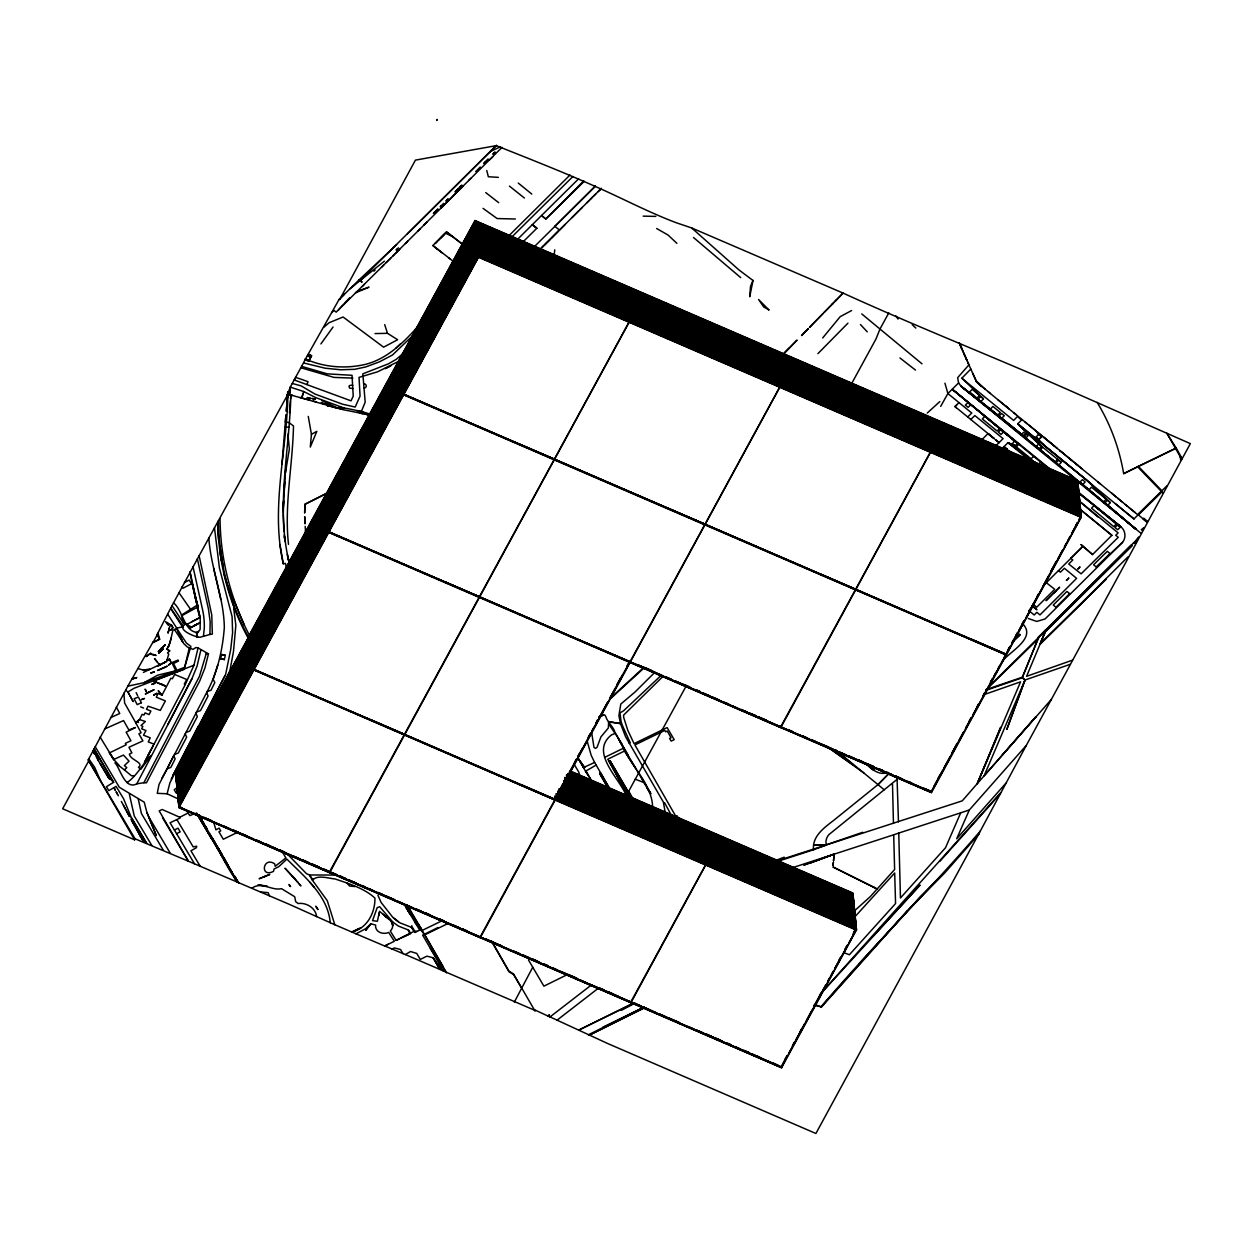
<?xml version="1.0" encoding="UTF-8"?>
<svg xmlns="http://www.w3.org/2000/svg" width="1253" height="1253" viewBox="0 0 1253 1253"><rect width="100%" height="100%" fill="white"/><g stroke="black" fill="none" stroke-linecap="round" stroke-linejoin="round"><path stroke-width="1.5" d="M289.882 565.213C275.159 509.407 289.49 451.581 290.884 394.961L287.36 394.538L287.845 396.935C286.592 452.208 270.617 508.718 283.272 563.772L285.465 563.396A293.891 265.26 -5.6 0 0 286.624 568.251M283.617 500.448L283.256 513.182M283.256 510.159L283.523 501.999M776.907 861.625L813.51 849.769C812.132 836.362 823.941 827.888 833.308 820.684L878.008 784.613L888.972 773.555M306.922 384.514L308.05 381.742L300.642 379.048L295.755 377.466L294.204 379.941L351.028 400.835L353.236 396.12L352.03 375.305L327.284 373.864L301.597 366.377L290.336 386.973L289.521 394.648L342.915 409.637A58.938 23.964 15.5 0 0 347.927 410.608L367.912 414.727L368.742 416.121M281.956 464.283L285.95 414.79L285.355 422.167L288.863 422.496L293.484 425.973C292.701 465.505 284.149 504.787 288.503 544.382M686.487 685.438L627.628 793.227L626.657 796.861C621.316 779.726 588.315 752.552 611.84 734.65C620.658 733.569 606.875 722.417 605.904 716.732C604.823 713.035 601.456 715.996 599.122 716.935L602.207 715.526L599.122 716.935M283.303 506.807L285.339 474.214M665.108 811.787L663.37 802.108L625.623 736.842L620.501 723.607L618.904 715.667L620.783 704.076L634.926 692.095L655.115 672.062M197.394 558.932L172.037 605.622L184.598 624.793C176.673 629.852 195.938 637.511 200.182 637.244L209.94 634.457L210.159 621.692L208.452 609.068L197.394 558.932L217.771 521.875C218.32 562.816 228.986 603.648 248.924 639.437M284.384 488.043L284.76 481.888L284.65 483.36M985.939 690.34L1022.166 677.81L1038.674 637.37L987.646 687.803M289.506 413.004L290.336 400.788M288.018 437.877L288.378 433.35M286.389 411.25L287.61 394.523L287.845 396.935M286.248 411.109L287.61 394.523M290.727 396.449L290.477 399.268M286.123 463.673L285.449 472.773L289.349 449.075L288.143 436.342M834.091 854.17L833.527 860.78L834.091 854.17L804.003 865.071L834.091 854.17L810.503 863.004M311.433 434.321L310.29 447.07L316.821 431.361L311.433 434.321L308.269 416.419M289.521 394.648L290.367 387.005L287.36 394.538M341.239 409.261C327.362 403.638 370.027 412.926 370.481 414.524M554.092 255.659L554.766 249.848M287.595 396.935L287.689 391.672M534.53 246.481L595.253 186.446C620.736 197.535 649.211 212.65 676.432 222.799L691.687 227.968L843.097 293.108C920.892 328.584 1000.474 359.548 1078.676 394.429L1190.35 443.625L1051.267 699.597M1136.8 540.842L1134.263 543.489C1143.503 530.583 1137.223 539.871 1131.24 545.149L1045.378 630.275L1044.861 631.966L1131.96 545.728L1131.224 545.102L1038.58 637.291M410.013 933.501L408.541 930.212L410.42 933.313L407.789 929.757L398.438 926.092L392.941 922.192L379.69 906.733L377.2 907.642L372.533 920.642L377.388 921.3L379.549 911.323C384.843 916.303 398 922.631 390.325 931.089L396.12 940.361L414.226 931.245L417.077 931.371L421.509 929.287L407.867 906.029M608.801 721.947L620.501 723.607L608.629 721.54L608.347 727.977L600.907 736.921L597.07 747.289L595.535 748.386L593.969 747.399L591.745 733.146M1045.425 630.196L1038.283 637.354L1045.441 630.29L1045.19 631.966L1131.96 545.728M378.892 915.332L379.361 912.576M143.39 672.407L166.602 661.396L168.732 654.129L167.51 652.876L169.703 650.887L166.9 649.023L169.969 643.087L172.867 630.337L176.83 628.223L167.62 614.095L172.037 605.622M351.858 932.044C367.145 928.457 375.242 912.607 374.929 898.088C364.451 888.299 348.851 883.663 335.178 878.98C328.819 878.463 316.899 874.312 312.498 880.342L327.284 900.719L334.833 924.745L352.062 932.122M203.425 636.336L204.286 628.145A92.644 83.716 -5.6 0 0 202.657 610.101L193.025 566.795M178.568 799.069L167.103 793.775L169.907 782.843L225.665 674.302L230.693 649.555L232.604 632.655L232.103 616.68L219.4 567.844L214.467 527.67M752.99 280.468L749.733 296.742L750.516 286.404L752.99 280.468L739.051 270.006L691.687 227.968M118.91 765.16L113.804 759.475L123.436 755.073L129.043 761.151L124.376 765.599L126.804 767.619L124.439 769.922L114.994 762.685C120.006 768.105 124.955 790.298 136.781 783.83L143.86 782.733L199.446 676.338L206.181 653.862L206.416 652.703L198.068 647.879L195.938 647.535L192.978 649.399L187.23 646.893L183.862 643.713L174.653 629.867M200.887 649.821L197.097 666.032L191.928 678.75L136.781 783.83M170.721 608.191L183.032 625.858L182.719 627.299L170.643 608.472M224.35 659.548L225.289 655.272L221.624 654.52L220.653 658.796L224.35 659.548L220.653 658.796M171.207 638.012L168.654 646.329M127.117 782.577C137.407 775.309 142.294 764.126 150.971 755.528L140.775 769.326L138.472 767.322C144.706 762.701 130.046 759.944 129.388 754.134L131.878 752.849L128.949 747.258L142.905 740.899L138.895 733.804L141.103 732.739L135.716 722.73L139.537 719.551L142.153 714.335L143.97 715.024L145.05 712.894L149.107 714.555L150.893 711.062L146.491 709.261L148.073 706.175L160.321 710.404L165.365 700.913L156.296 697.201L158.097 693.379L162.013 695.164L170.862 678.171L172.334 678.781L174.637 674.459L186.681 679.471L184.426 683.919L185.334 684.342L193.964 665.249L198.068 647.879M88.196 759.882L135.058 838.805L134.619 839.823L88.196 759.882L127.822 686.158L143.985 682.697L175.796 670.809L171.896 662.618L178.051 660.065L178.49 661.036L173.54 663.526L176.908 670.277L184.677 667.269L189.25 648.13M652.641 807.449C652.296 786.179 633.955 768.59 624.667 750.939L607.768 759.224L630.51 798.145L627.643 793.29M184.677 667.269L190.91 646.407L186.462 643.134L176.814 628.426L182.64 641.834L176.783 628.646M167.103 793.775L157.267 793.337L159.021 784.456L206.62 692.627C217.474 672.689 222.611 649.931 224.334 627.471C223.833 597.008 210.802 568.361 208.844 538.007M173.525 602.928C182.75 609.898 184.551 632.655 197.551 632.264L196.502 636.743L197.551 632.264L200.104 629.586L200.229 618.449L190.08 572.026M290.383 387.161L303.759 391.531L301.691 397.937L299.984 397.483M302.177 396.543L303.21 393.254M534.686 1009.871L547.796 1015.964L549.174 1015.024L548.563 1016.23L607.736 1043.545L815.907 1133.495L980.285 831.115C928.802 891.071 872.307 946.501 821.122 1006.785L813.683 1005.313M1045.3 630.463L1044.814 631.669M217.756 665.092L213.135 679.33L214.827 682.525L211.005 690.246L207.121 691.515M1127.998 556.865L1040.068 644.136L1026.583 676.322L1072.568 660.143M313.031 878.933L312.498 880.342L309.507 874.986L306.468 873.654L286.968 853.638M1070.328 664.294L1025.017 680.003L1022.166 677.81L1038.095 638.67M171.238 779.288L172.131 777.095M1051.392 699.378L977.293 783.595L1000.614 727.46L977.293 783.595L962.257 800.855L776.844 860.983M357.121 410.608L361.397 411.407L365.187 402.166L362.837 373.833L388.32 363.871L396.246 359.36L402.636 353.847M419.238 325.028C403.121 343.071 384.953 361.6 359.893 365.484C341.709 368.727 322.319 366.534 305.434 359.047L338.983 299.624L358.891 280.046L359.83 280.813L496.313 145.646C528.343 158.473 563.177 172.053 595.253 186.446M1045.174 632.013L1040.068 644.136L1106.039 579.246L1040.068 644.136L1044.861 631.951M305.152 359.799L308.645 361.209L308.88 360.253L305.419 358.875L303.571 362.775M1040.068 644.136L1045.237 631.935M977.293 783.595L1020.568 681.836L984.968 694.303M960.675 812.868L945.514 847.748L900.453 897.994L898.761 833.073L969.305 810.002L1026.301 745.41L1051.251 699.628M308.645 361.209L311.574 355.742L308.645 354.254M609.209 724.594C613.735 731.956 620.908 740.351 623.07 748.386L604.572 757.423M167.62 614.095L157.205 634.425L159.57 639.234L153.007 642.507L159.57 639.234L158.05 633.188M980.285 831.115L1026.301 745.41M1038.142 638.591L1038.659 637.526M182.546 626.845L183.032 625.858M153.242 745.582L144.455 762.404L185.381 684.373L184.426 683.919M151.033 749.639L148.12 755.355M167.041 768.919L173.681 755.606L175.138 758.879L170.847 767.353L167.041 768.919L161.95 778.113M224.162 684.028L234.06 664.81L235.564 664.294M309.569 359.705L311.574 355.742L308.254 354.458M231.241 670.433L234.06 664.81M198.366 726.067L172.585 776.061L224.835 676.056M167.792 647.785L169.312 644.825M220.622 690.873L222.392 687.443M220.434 691.061L229.925 670.684L233.497 651.419L235.846 625.341L233.731 608.316L234.734 609.303L223.707 572.809M167.62 724.861L191.928 678.75M1135.704 542.894L1133.511 542.831M528.484 959.986L532.76 967.222L514.31 1002.149M888.8 312.89L879.951 329.069L875.972 339.03L851.257 384.279M218.821 541.985A416.482 373.143 -5.5 0 1 217.803 524.161L217.756 521.859L287.939 394.225M339.688 299.514L415.432 160.118L496.313 145.646M88.383 761.511L62.65 808.765L134.619 839.823M153.007 642.507L157.236 634.738M475.059 220.528L478.662 257.319L1081.308 517.458L1077.69 480.651L475.059 220.528L250.271 633.251L253.873 670.042L856.519 930.18L852.87 893.013L571.29 771.472M175.451 771.911L475.153 221.609L1077.799 481.732M175.483 772.271L475.2 221.969L1077.831 482.092M175.561 772.991L475.232 222.329L1077.878 482.452M175.592 773.352L475.294 223.05L1077.94 483.172M175.624 773.712L475.341 223.41L1077.972 483.533M175.655 774.072L475.373 223.77L1078.019 483.893M175.733 774.793L475.404 224.13L1078.05 484.253M175.765 775.153L475.482 224.851L1078.113 484.974M175.796 775.513L475.514 225.211L1078.16 485.334M175.874 776.234L475.545 225.571L1078.191 485.71M175.906 776.594L475.623 226.292L1078.253 486.43M175.953 776.954L475.654 226.652L1078.3 486.791M175.984 777.314L475.686 227.012L1078.332 487.151M176.047 778.035L475.733 227.373L1078.363 487.511M176.093 778.395L475.795 228.109L1078.441 488.231M176.125 778.755L475.827 228.469L1078.473 488.592M176.156 779.115L475.874 228.829L1078.504 488.952M176.234 779.836L475.905 229.189L1078.535 489.312M176.266 780.212L475.968 229.91L1078.614 490.033M176.297 780.572L476.015 230.27L1078.645 490.393M176.375 781.292L476.046 230.63L1078.676 490.753M176.407 781.653L476.109 231.351L1078.755 491.474M176.438 782.013L476.156 231.711L1078.786 491.834M176.469 782.373L476.187 232.071L1078.833 492.194M176.548 783.094L476.218 232.431L1078.864 492.554M176.579 783.454L476.297 233.152L1078.927 493.275M176.61 783.814L476.328 233.512L1078.974 493.635M176.689 784.535L476.359 233.872L1079.005 493.995M176.72 784.895L476.438 234.593L1079.068 494.716M176.751 785.255L476.469 234.953L1079.115 495.076M176.798 785.615L476.5 235.313L1079.146 495.436M176.861 786.336L476.547 235.674L1079.178 495.796M176.908 786.696L476.61 236.394L1079.256 496.533M176.939 787.056L476.641 236.754L1079.287 496.893M177.002 787.777L476.688 237.115L1079.319 497.253M177.049 788.137L476.751 237.835L1079.397 497.974M177.08 788.497L476.782 238.211L1079.428 498.334M177.112 788.857L476.829 238.571L1079.459 498.694M177.19 789.578L476.86 238.931L1079.491 499.054M177.221 789.938L476.923 239.652L1079.569 499.775M177.253 790.314L476.97 240.012L1079.6 500.135M177.331 791.035L477.001 240.372L1079.632 500.495M177.362 791.395L477.064 241.093L1079.71 501.216M177.393 791.755L477.111 241.453L1079.741 501.576M177.425 792.115L477.142 241.813L1079.788 501.936M177.503 792.836L477.174 242.174L1079.82 502.296M177.534 793.196L477.252 242.894L1079.882 503.017M177.566 793.556L477.283 243.254L1079.929 503.377M177.644 794.277L477.315 243.615L1079.961 503.737M177.675 794.637L477.393 244.335L1080.023 504.458M177.707 794.997L477.424 244.695L1080.07 504.818M177.754 795.357L477.456 245.055L1080.102 505.178M177.816 796.078L477.503 245.416L1080.133 505.539M177.848 796.438L477.565 246.136L1080.211 506.275M177.895 796.798L477.597 246.496L1080.243 506.635M177.926 797.159L477.644 246.857L1080.274 506.995M178.004 797.879L477.675 247.217L1080.305 507.355M178.036 798.239L477.738 247.937L1080.384 508.076M178.067 798.6L477.785 248.313L1080.415 508.436M178.145 799.32L477.816 248.674L1080.446 508.796M178.177 799.68L477.879 249.394L1080.525 509.517M178.208 800.04L477.926 249.754L1080.556 509.877M178.239 800.401L477.957 250.114L1080.587 510.237M178.318 801.137L477.988 250.475L1080.634 510.597M178.349 801.497L478.066 251.195L1080.697 511.318M178.38 801.857L478.098 251.555L1080.728 511.678M178.459 802.578L478.129 251.916L1080.775 512.038M178.49 802.938L478.207 252.636L1080.838 512.759M178.521 803.298L478.239 252.996L1080.885 513.119M178.568 803.659L478.27 253.357L1080.916 513.479M178.631 804.379L478.301 253.717L1080.947 513.84M178.662 804.739L478.38 254.437L1081.026 514.56M178.709 805.099L478.411 254.798L1081.057 514.92M178.772 805.82L478.458 255.158L1081.088 515.281M178.803 806.18L478.521 255.878L1081.167 516.001L1079.303 519.4M178.85 806.54L182.437 808.091L178.85 806.54L478.552 256.238L1081.198 516.361L1079.35 519.76M779.946 387.02L480.275 937.683L178.881 806.901L478.599 256.599L1081.229 516.737L931.371 791.88L328.74 531.758L630.055 661.819M404.468 734.352L253.842 669.682L856.488 929.82L781.59 1067.744L178.96 807.621L478.63 256.959L1081.261 517.097L931.449 792.601L328.803 532.478L325.2 495.671M329.539 871.931L629.257 321.629M589.599 984.091L781.559 1067.384L178.913 807.261L329.617 872.652L629.288 321.99M556.88 794.919L560.577 788.121M574.454 762.638L576.302 759.24M578.15 755.841L579.998 752.458M588.33 737.171L590.179 733.772M595.723 723.576L597.54 719.817M616.993 684.514L620.705 677.716M627.173 665.829L629.022 662.43M556.912 795.279L565.228 779.992L854.013 904.556M567.076 776.594L568.94 773.195M570.788 769.796L576.333 759.6M578.181 756.201L582.802 747.712M588.362 737.531L590.21 734.133M592.058 730.734L593.906 727.335M595.755 723.936L597.603 720.538M599.467 717.139L607.783 701.852M609.631 698.454L615.192 688.273M617.04 684.874L622.584 674.678M627.205 666.189L629.053 662.79M556.019 797.331L568.972 773.555M570.82 770.156L576.364 759.96M578.213 756.561L607.815 702.213M609.663 698.814L630.024 661.459M480.197 936.962L779.914 386.66M630.854 1001.993L705.784 864.429M780.713 726.85L930.572 451.691M255.988 840.011L630.932 1002.713L705.831 864.789M445.316 581.987L780.791 727.57L930.603 452.067M853.497 932.749L856.269 927.643L554.954 797.581M785.114 1059.145L786.962 1055.762M792.522 1045.566L794.371 1042.167M799.915 1031.971L801.763 1028.588M813.792 1006.504L819.337 996.307M838.774 960.644L840.622 957.245M845.242 948.756L847.091 945.357M852.635 935.161L856.3 928.003L554.985 797.942M937.745 778.912L939.593 775.513M951.622 753.429L957.167 743.233M969.195 721.164L971.044 717.765M976.604 707.569L978.452 704.17M983.072 695.681L984.921 692.282M990.465 682.102L992.329 678.703M1008.054 649.821L1009.902 646.423M1011.751 643.024L1013.599 639.641M1015.447 636.242L1017.295 632.843M1021.915 624.354L1023.779 620.955M1029.324 610.759L1031.172 607.36M1036.717 597.18L1038.58 593.781M1050.594 571.697L1056.154 561.501M1075.575 525.837L1077.423 522.438M1079.272 519.04L1081.12 515.641L478.489 255.518M782.373 1064.611L786.994 1056.122M792.554 1045.926L794.402 1042.527M796.25 1039.129L804.583 1023.842M806.431 1020.443L811.975 1010.263M813.823 1006.864L819.384 996.668M821.232 993.269L825.852 984.78M827.7 981.381L829.549 977.982M831.397 974.583L833.245 971.2M835.109 967.802L840.653 957.605M845.274 949.116L847.122 945.717M852.682 935.521L856.379 928.739L555.063 798.662L555.204 800.119L253.811 669.321L856.441 929.46L781.527 1067.023L178.881 806.901M934.08 786.07L942.413 770.783M944.261 767.384L949.805 757.188M951.654 753.789L957.214 743.609M959.062 740.21L963.682 731.705M965.53 728.322L971.075 718.126M972.939 714.727L978.483 704.531M983.104 696.041L984.952 692.643M990.512 682.462L992.36 679.063M994.209 675.665L996.057 672.266M997.905 668.867L999.753 665.468M1004.389 656.979L1006.237 653.58L1006.378 655.021L403.732 394.899L400.13 358.107M1007.161 651.889L1009.934 646.783M1011.782 643.4L1017.326 633.204M1019.19 629.805L1023.811 621.316M1029.355 611.119L1031.203 607.721M1033.052 604.322L1038.612 594.141M1043.232 585.652L1048.777 575.456M1050.64 572.057L1056.185 561.861M1058.033 558.462L1062.654 549.973M1064.502 546.574L1066.366 543.191M1068.214 539.792L1070.062 536.394M1071.91 532.995L1077.455 522.799M781.48 1066.663L787.041 1056.483M788.889 1053.084L825.884 985.14M827.732 981.741L833.292 971.561M835.14 968.162L847.169 946.078M849.017 942.679L856.41 929.1L555.095 799.022M931.339 791.52L963.714 732.065M965.562 728.682L971.122 718.486M972.97 715.087L984.999 693.003M986.847 689.604L1006.269 653.941M1007.193 652.249L1009.965 647.143M1011.813 643.76L1023.842 621.676M1025.69 618.277L1062.701 550.333M1064.549 546.934L1070.093 536.754M1071.941 533.355L1077.502 523.159M301.597 366.377L303.492 362.916L325.075 368.194L340.722 369.776L354.615 369.322L365.531 367.004L379.393 361.866L392.455 355.022L414.477 333.956M127.822 686.158L152.96 642.131M940.69 406.364L947.879 393.536L958.576 382.917L957.668 377.67L968.929 364.842L959.312 342.993L962.085 349.446M331.826 312.53L333.971 310.337L336.133 312.154L394.068 254.813M1028.29 618.496L1036.732 621.441L1045.127 618.935L1122.563 542.298C1126.353 537.725 1125.507 530.442 1120.871 526.793L1078.739 492.413M220.058 518.836C220.356 560.326 231.445 602.16 251.289 638.842M320.893 343.917L333.063 327.017M370.778 923.774L365.735 930.29L370.778 923.774L375.587 925.043C374.898 932.263 383.105 934.863 388.712 932.483L394.35 941.254L384.671 946.015L352.14 932.169M392.909 255.957L502.014 147.368M549.253 1015.572L547.796 1015.964L549.378 1015.416M822.673 337.965L840.215 316.649L851.586 310.556M784.691 352.813L797.049 340.111L783.548 353.91M454.839 194.043L453.696 195.374A19.155 6.093 -50.8 0 1 450.266 198.882L441.072 208.076M342.899 304.98L338.42 310.008M967.676 362.07L970.809 369.04L961.834 378.218L983.464 398.83L980.911 401.493L961.035 386.237L958.576 382.917M1002.212 755.136L1036.027 716.591L984.122 775.811L1025.017 680.003L1022.119 677.309L985.86 689.667M979.266 833.715L944.668 872.996L907.266 910.947L858.838 964.09M1005.814 783.313L956.697 838.743L969.305 810.002M1000.771 792.632L820.903 993.378M970.809 369.04L976.776 382.275L1010.184 409.856A168.873 48.82 45.1 0 1 1013.881 412.863L1036.137 431.063L1038.565 434.384L1036.074 437.015L1045.895 446.867L1133.981 518.946L1138.147 514.748L1146.949 522.094L1143.034 518.852L1143.691 518.209L1147.435 521.295M821.138 1007.428L920.282 896.615L942.068 875.142M907.266 910.947L821.122 1006.785L814.857 1004.64M1140.982 533.277L961.035 386.237L1001.758 418.204L1107.824 505.351L1110.299 502.625L1086.931 480.306L1017.749 423.796L1021.571 420.053L1018.83 417.703L1017.452 416.529L1013.63 420.444L961.834 378.218M872.01 937.275L920.062 885.104L819.478 995.101M344.042 303.837L349.681 297.775M598.041 191.678L601.268 188.467L539.98 249.441M1000.176 793.932L939.734 861.422M783.548 353.816L789.171 348.13M1032.879 604.228L1036.701 607.204L1054.728 589.302L1046.302 582.692L1043.671 585.323L1070.798 558.368L1072.787 559.95L1068.715 564.022L1081.104 573.843L1118.24 537.286L1115.734 535.266L1118.13 532.901L1079.569 501.294M897.038 777.831L898.464 821.874M986.503 689.401L1038.518 638.56L1037.813 639.03M163.783 646.297L160.494 649.117L165.239 644.747L158.348 651.466L165.239 644.747M1036.074 437.015L1038.956 439.396L1042.324 436.122L1086.837 472.82A84.484 24.433 45.1 0 1 1090.549 475.811L1137.552 514.607L1161.359 491.364L1137.614 466.789L1123.659 473.65C1119.383 448.527 1110.503 424.14 1097.142 402.417M362.274 286.53L364.545 284.18M999.033 416.043L1001.57 413.521L1004.295 415.745L1001.758 418.204L1023.576 435.872L1025.534 433.82L1023.623 432.269L1021.681 434.29L1024.093 436.31L1026.035 434.243L1027.93 435.903L1025.956 437.877L961.035 386.237L1056.044 462.67L1135.86 529.158L1103.783 501.795L1106.274 499.054L1086.931 480.306L1017.749 423.796L1038.768 443.922L1061.322 462.373L1058.785 464.957M453.821 261.767L432.88 245.541L446.569 231.915L462.561 244.319L446.569 231.915L440.884 237.741M542.283 247.139L565.15 224.491M961.035 386.237L1055.073 461.934L1057.595 459.287L1061.322 462.373M407.679 241.234L405.408 243.536M558.305 231.053L551.539 238.007M1036.262 446.554L1038.768 443.922M835.375 301.033L843.097 293.061L809.454 327.456L822.955 313.61M1105.021 502.829L1107.527 500.213L1110.299 502.625M399.738 249.175L395.196 253.701M571.948 217.677L578.761 210.802M411.798 925.607L412.049 928.269L414.962 932.467L417.077 931.371M541.124 248.298L543.41 245.948M590.1 199.587L592.371 197.254M824.082 312.389L833.104 303.351M806.071 330.933L808.326 328.599L801.575 335.569L806.071 330.933L804.974 332.061M1004.342 450.641L1005.517 449.42L1007.866 451.425M1040.225 449.874L1042.747 447.29L1017.749 423.796L1041.509 446.334L1038.988 448.856M475.686 171.614L480.259 167.025M835.344 749.639L878.008 784.613L888.314 774.025M981.209 440.414L987.975 433.616L994.115 438.55L954.958 406.552L958.999 402.605M978.201 399.112L980.77 396.496L983.464 398.83M601.268 188.436L599.185 190.534M817.911 353.644L847.952 323.149M1058.581 460.086L1056.044 462.67L1055.073 461.934M369.588 925.043L365.657 928.692L355.977 933.845M407.382 233.966L496.501 145.238M1003.606 431.846L1001.069 434.431L998.312 432.097L1000.865 429.638L1051.659 471.034M995.054 446.601L1003.089 438.628L974.85 415.573L970.762 419.536M441.385 205.602L440.226 206.761L443.656 203.362M420.335 228.594L418.032 230.897M1001.304 449.341L1008.023 442.654L1038.11 464.706L1040.632 462.169L1048.918 468.888M1082.67 484.535L1085.192 481.998L1082.451 479.664L1079.929 482.076L1135.86 529.158L1107.824 505.351M517.411 239.464L541.562 215.5L545.838 218.977L583.788 180.918M990.418 408.964L992.956 406.426L1000.333 412.503L997.811 415.056L980.911 401.493M813.51 849.769L826.322 845.086L825.931 842.157A13.376 11.982 -12.1 0 1 828.969 834.561L897.179 779.272M459.632 187.37L461.934 185.131L455.074 191.913L458.504 188.483M381.554 267.171L383.825 264.9M444.282 234.342L438.581 239.996M507.857 236.77L569.958 175.044M338.983 299.624L344.277 294.361M510.942 237.866L572.919 176.501M555.048 226.135L595.3 186.008M468.638 180.526L470.94 178.239M541.562 215.5L578.604 178.819M544.585 244.899L550.365 239.151M831.961 304.401L836.503 299.906M1092.522 554.562L1081.12 544.648L1092.522 554.562L1111.881 535.313L1080.086 509.298M1002.353 661.349C1008.806 652.014 1036.779 638.482 1022.902 623.978M523.049 241.892L536.864 228.234L532.306 224.632M1052.849 593.859L1059.631 587.187L1046.036 600.688L1051.706 595.003M1011.672 643.102L1019.989 634.879L1017.875 633.031M437.454 241.202L435.167 243.474L445.441 233.136L452.709 236.707M582.175 207.512L579.888 209.674M1053.977 592.794L1056.248 590.617M1096.297 567.061L1109.986 553.544L1107.276 551.32L1093.571 564.79L1096.297 567.061L1122.563 542.298M662.806 676.604L623.571 715.181L623.728 717.546L627.816 730.374L634.081 743.64L667.113 727.586L674.192 739.63L671.169 741.087L669.556 738.471L671.06 737.766L667.207 731.032L665.625 731.799L664.795 730.421L634.895 744.94L675.712 816.157L676.855 815.64L678.468 818.225M373.895 271.196L375.054 270.068M545.838 218.977L584.055 181.497M1031.845 462.169L1008.023 442.654L1015.071 445.755L1017.577 443.296L952.327 389.307L1051.643 470.329M1038.11 464.706L1008.023 442.654L1016.261 446.788L1018.814 444.282L952.327 389.307L1017.577 443.296L1014.773 441.056L1012.267 443.656L1015.071 445.755M1161.844 491.724L1138.257 514.858L1161.844 491.724L1162.941 493.087M386.096 262.597L390.638 258.196M644.637 667.395L611.245 698.015M396.073 348.083L400.474 343.808M967.692 416.983L971.764 413.036L947.879 393.536L944.934 383.183M1094.088 505.617L1091.504 508.123L1113.682 526.558L1116.266 524.067L1094.088 505.617L1120.871 526.793L1078.441 492.868M423.78 225.101L427.257 221.75M1010.231 453.335L1011.093 452.505M384.42 261.125L349.556 289.098M593.499 196.11L595.77 193.917M358.891 280.046L396.621 244.711M586.702 202.876L588.988 200.684M1167.076 485.741L1161.876 490.737L1138.382 466.414L1123.659 473.65M397.295 248.955L396.136 250.052L398.485 247.828M462.89 186.133L455.998 192.852M661.38 675.179L623.571 710.796L619.953 712.894L621.018 721.18A42.148 38.044 -5.6 0 0 622.647 726.02L630.259 742.763L629.21 743.233M1040.194 438.143L1042.324 436.122L1028.729 424.986M611.652 696.981L643.541 667.692M927.22 413.083L939.813 401.586M489.187 160.118L492.633 157.001M853.7 911.558L870.396 896.506L894.626 869.519L893.687 834.811L898.761 833.073M1033.6 456.499L1031.047 458.77L1016.261 446.788M1013.379 640.675L1019.989 634.879M323.916 327.19L329.085 322.741L343.071 316.993L383.606 347.175L397.64 339.72L387.49 333.329L375.039 333.58M548.563 1016.23L549.19 1015.196M957.01 404.625L954.974 406.552L956.227 407.726M854.985 916.695L894.689 872.996L895.566 903.554L849.393 954.755L844.193 952.781M200.041 616.93L197.003 605.293L181.434 615.098L183.471 623.133L186.948 624.213L189.97 628.286L200.449 622.475L191.443 626.97L183.471 623.133M550.067 1016.888L591.338 985.015M557.225 1020.036L598.997 987.724M177.143 787.651L174.245 789.688L175.906 792.726L179.132 793.541M166.602 661.396L157.972 666.126M341.474 876.411L341.114 877.57L348.209 880.358M399.456 360.927L377.607 371.796L359.031 377.388L360.065 396.089L355.194 407.037L342.633 404.233L315.051 394.1L301.143 385.893L292.309 383.481M388.414 944.198L384.671 945.952L405.377 954.551L410.545 951.513L416.795 953.439L420.288 959.422L426.897 956.164L433.162 957.762L441.792 970.245L443.64 971.138M169.594 626.359L171.567 625.247L172.883 627.737L170.753 630.165L172.883 627.737L171.567 625.247L165.553 621.613M359.251 928.536L351.983 931.981L361.005 927.659M191.678 621.801L200.104 617.447L187.214 624.229M163.971 662.931L165.271 662.211M400.772 938.137L410.608 933.704M197.441 623.947L194.45 625.592L195.938 624.793M181.795 615.724L197.16 607.329L197.003 605.293M143.985 682.697L157.815 675.132L175.796 670.809M609.036 761.244L610.023 760.712L632.185 798.709L610.023 760.712L609.036 761.307L630.055 799.273M174.386 829.987L178.036 828.17L180.181 831.882L176.579 833.668L170.063 822.767L180.15 818.005L179.79 817.269L162.154 809.485L159.209 810.91L188.342 861.187L288.566 904.008A9.131 3.352 28.6 0 0 289.224 904.29L334.833 924.745M184.442 582.52L189.172 580.061L191.505 583.788L182.985 588.221L182.108 586.811M621.457 1010.294L635.287 1003.042M588.346 1034.806L644.261 1007.02M179.79 817.269L188.044 813.025L189.876 815.609L194.888 813.51M438.017 927.502L422.637 935.145A170.972 27.973 64 0 1 424.971 939.092L434.305 955.287A85.298 13.955 64 0 1 436.639 959.328L443.233 970.981M329.006 491.99L304.886 504.317L304.667 512.775L304.886 504.317L327.331 493.196M1137.614 466.789L1176.238 448.088L1181.986 458.426M600.265 716.215L603.586 714.539M644.214 1007.6L588.879 1035.37L644.246 1007.992M610.493 790.016L600.547 772.991L599.639 773.446L608.238 788.419M568.048 974.254L543.896 986.158L532.76 967.222M633.391 1003.073L579.325 1029.841L633.423 1003.387M236.989 832.587L223.3 839.244L218.93 831.804L220.716 830.911L219.165 828.139L215.908 829.846L213.856 822.892M610.493 790.11L596.177 765.066L585.527 771.221L577.993 757.877M442.09 920.736L421.65 930.681L406.661 904.932M448.355 923.336L424.422 934.989L405.299 904.838M602.787 1027.288L644.136 1007.146M612.717 767.713L623.336 787.839M390.889 365.813L385.141 368.586L388.978 366.753M1138.382 466.414L1175.518 448.449L1181.548 458.943M391.923 949.069L394.288 947.941L400.521 949.492L403.043 953.69M402.291 937.354L408.478 934.393M396.12 940.361L399.221 938.904M377.889 895.222L381.163 902.536L392.862 917.4L400.052 922.881L412.55 927.768L415.088 931.731M490.095 151.629L500.401 146.789M195.907 632.906L198.679 631.622M251.759 888.267C261.705 881.078 271.478 890.961 281.502 888.675L294.674 896.694L295.708 901.706L298.151 903.523C306.358 902.348 315.693 907.971 316.602 916.616M110.64 717.656L119.74 713.49L116.31 707.084M104.594 729.011L123.561 720.569L128.855 729.919L135.449 727.523L126.146 732.159L130.938 740.758L125.331 743.358L126.193 744.768L109.606 752.834L113.804 759.475L100.13 737.093M384.671 945.968L385.47 945.623M263.71 876.912L259.136 878.76L269.802 874.437L263.71 876.912L265.229 876.333M596.177 765.066L594.595 762.435L583.71 767.478L578.808 759.208L581.956 764.675M125.645 690.121L127.916 692.001L133.961 688.304L193.964 665.249M184.175 669.337L153.868 680.974L154.792 683.308L151.817 684.389L154.792 683.308L153.994 681.24L164.926 685.845L153.994 681.24M775.106 860.686L784.19 857.193M174.371 754.51L178.255 753.053L186.65 737.187L185.178 733.757M185.757 732.535L189.767 731.063L197.347 716.544L195.86 713.208M169.468 659.125L170.69 661.662L169.468 659.125L167.025 660.018L168.059 660.488M196.423 712.064L200.527 710.576L208.092 695.979L206.62 692.627M663.73 803.048L664.591 802.75L671.733 815.985M862.706 832.29L826.197 844.851L813.62 845.086L826.322 845.086M888.032 772.381C879.888 775.842 871.837 769.734 866.496 764.142L874.077 770.344L868.454 765.458M790.69 868.282L893.687 834.811M132.113 679.063L136.843 677.575L131.753 679.157M209.94 634.457L212.337 634.096L211.757 614.957L199.149 555.831M371.374 889.802L351.451 881.736M206.181 653.862L208.515 653.643L204.959 667.865L199.713 681.021L146.444 782.812L143.86 782.733M176.814 628.051L182.578 626.954M620.047 741.525L621.895 744.721L615.427 733.13M260.687 891.995L268.126 892.637L269.411 895.707M363.809 384.123C366.831 383.026 367.192 388.367 364.169 387.96M143.265 670.01L149.718 669.368L142.732 669.948L137.924 668.507M352.735 385.219L350.339 385.344A1.786 1.613 -5.6 0 0 349.007 386.159L349.524 388.085L352.829 388.508M335.475 875.048L309.507 874.986L312.655 879.512M352.923 378.124L333.987 377.404L300.83 367.755M285.183 427.195L288.817 427.116M134.102 775.779L131.393 775.748L124.439 769.922M643.181 216.142L655.805 216.393M515.39 219.009L497.128 218.555L483.063 208.374M498.381 177.378L488.341 176.736L486.744 170.502M354.85 886.544L349.665 886.043L346.533 882.77M267.281 886.137L258.04 884.806L262.832 885.699M364.576 414.07L367.912 414.727M411.423 927.533L412.55 927.768M221.624 654.52L225.289 655.272M359.58 413.051L362.916 413.756M290.884 394.961L292.842 395.447M337.918 408.462L326.814 405.346L329.884 406.27M310.274 400.193L301.691 397.937M305.638 398.94L307.204 399.347M323.321 403.732L321.175 402.886L328.74 404.844L328.286 405.8L326.814 405.346M313.36 401.07L316.492 401.947M638.623 773.305L639.39 774.636L637.057 770.689M584.008 767.556L583.193 767.322L584.321 767.556M361.397 411.407L363.495 412.049M136.937 721.994L138.535 722.511M135.058 838.805L188.342 861.187M344.121 408.039L315.49 397.53L303.759 391.531M444.502 971.482L535.109 1010.466M196.455 636.367L197.692 636.822M391.5 921.628L392.941 922.192M635.208 779.178L644.042 782.592M153.994 744.141L148.261 741.901L150.235 737.845L143.531 735.198L145.959 730.562L141.683 728.792L142.826 726.411L141.041 725.534L145.348 721.493L139.537 719.551L135.716 722.73L124.611 703.011L123.906 693.254M307.377 356.009L310.791 357.356M140.665 706.849L143.594 708.086M405.377 954.551L441.792 970.245M1077.737 481.011L475.091 220.888L175.42 771.55L178.96 807.621M475.122 221.248L1077.768 481.371M475.263 222.689L1077.909 482.812M475.451 224.491L1078.081 484.613M475.592 225.932L1078.222 486.07M475.764 227.748L1078.394 487.871M475.936 229.55L1078.582 489.672M476.077 230.991L1078.723 491.113M476.25 232.792L1078.896 492.915M476.406 234.233L1079.037 494.355M476.579 236.034L1079.209 496.172M476.72 237.475L1079.35 497.613M476.892 239.292L1079.538 499.414M477.033 240.733L1079.679 500.855M477.205 242.534L1079.851 502.657M477.346 243.975L1079.992 504.098M477.534 245.776L1080.164 505.899M477.706 247.577L1080.352 507.716M477.847 249.034L1080.493 509.157M478.019 250.835L1080.666 510.958M478.16 252.276L1080.806 512.399M478.348 254.077L1080.979 514.2M671.279 679.267L665.891 676.933L671.279 679.361M674.866 680.818L690.998 687.772M696.386 690.105L699.973 691.656M703.559 693.191L708.932 695.525M712.518 697.075L717.906 699.393M725.08 702.494L728.666 704.029M741.228 709.449L746.6 711.782M793.243 731.909L787.855 729.591L793.243 731.94M816.549 741.964L811.177 739.646L836.299 750.625M820.135 743.515L830.896 748.166M848.829 755.904L854.217 758.222M857.804 759.772L873.952 766.742L866.763 763.5M886.497 772.161L891.885 774.479M895.472 776.03L902.646 779.131M569.52 771.049L852.917 893.373M569.567 771.409L852.948 893.734M569.598 771.77L852.98 894.094M569.629 772.13L853.011 894.454M569.661 772.49L853.058 894.814M569.708 772.85L853.089 895.175M569.739 773.226L853.121 895.535M569.77 773.587L853.152 895.895M569.817 773.947L853.199 896.255M568.048 773.524L853.23 896.615M568.095 773.884L853.262 896.976M568.126 774.244L853.293 897.352M568.157 774.605L853.34 897.712M568.189 774.965L853.371 898.072M568.236 775.325L853.403 898.432M566.466 774.918L853.434 898.793M566.513 775.278L853.481 899.153M566.544 775.638L853.512 899.513M566.575 775.999L853.544 899.873M566.607 776.359L853.575 900.234M566.654 776.719L853.622 900.594M566.685 777.079L853.653 900.954M566.716 777.44L853.685 901.314M566.748 777.8L853.732 901.674M564.993 777.393L853.763 902.035M565.025 777.753L853.794 902.395M565.072 778.113L853.826 902.755M565.103 778.473L853.873 903.115M565.134 778.833L853.904 903.476M565.166 779.194L853.935 903.836M565.213 779.554L853.966 904.196M565.275 780.274L854.045 904.917M565.307 780.635L854.076 905.277M565.354 780.995L854.107 905.637M563.584 780.588L854.154 905.997M563.631 780.948L854.186 906.358M563.662 781.308L854.217 906.718M563.693 781.668L854.248 907.078M563.725 782.029L854.295 907.438M563.772 782.389L854.327 907.814M563.803 782.749L854.358 908.174M563.834 783.109L854.389 908.535M563.881 783.47L854.436 908.895M563.913 783.83L854.468 909.255M563.944 784.19L854.499 909.615M563.975 784.55L854.53 909.976M564.022 784.911L854.577 910.336M564.054 785.271L854.609 910.696M562.299 784.864L854.64 911.056M562.331 785.224L854.687 911.417M562.362 785.584L854.718 911.777M562.393 785.944L854.75 912.137M562.44 786.304L854.781 912.497M562.472 786.665L854.828 912.857M562.503 787.025L854.859 913.218M562.534 787.385L854.891 913.578M562.581 787.745L854.922 913.938M560.811 787.338L854.969 914.298M560.858 787.698L855 914.659M560.89 788.059L855.032 915.019M560.921 788.419L855.063 915.379M560.952 788.779L855.11 915.739M560.999 789.139L855.141 916.1M559.23 788.732L855.172 916.46M559.277 789.092L855.204 916.82M559.308 789.453L855.251 917.18M559.339 789.813L855.282 917.541M559.371 790.173L855.313 917.916M559.418 790.533L855.345 918.277M559.449 790.894L855.392 918.637M559.48 791.254L855.423 918.997M559.511 791.614L855.454 919.357M557.757 791.191L855.486 919.718M557.789 791.551L855.533 920.078M557.836 791.927L855.564 920.438M557.867 792.288L855.595 920.798M557.898 792.648L855.627 921.159M557.945 793.008L855.674 921.519M557.977 793.368L855.705 921.879M558.008 793.729L855.736 922.239M558.039 794.089L855.783 922.6M556.285 793.666L855.815 922.96M556.316 794.026L855.846 923.32M556.363 794.386L855.877 923.68M556.395 794.747L855.924 924.041M556.426 795.107L855.956 924.401M556.457 795.467L855.987 924.761M556.504 795.843L856.018 925.121M556.536 796.203L856.065 925.481M556.567 796.563L856.097 925.842M554.813 796.141L856.128 926.202M554.844 796.501L856.159 926.562M554.875 796.861L856.206 926.922M554.922 797.221L856.238 927.283M555.016 798.302L856.347 928.379M232.651 829.768L238.039 832.086M241.625 833.637L246.998 835.955M255.972 839.839L261.344 842.157M275.691 848.344L264.931 843.708L270.303 845.885M279.278 849.894L284.666 852.212M293.641 856.097L299.013 858.415M340.268 876.223L345.64 878.541M349.242 880.092L356.416 883.193L349.242 880.139M383.308 894.799L377.936 892.481L394.084 899.591M386.895 896.349L394.068 899.45M415.604 908.738L420.977 911.056M438.91 918.794L444.298 921.127M453.257 924.996L458.645 927.314M501.686 945.89L485.553 938.92L501.701 945.952M528.594 957.511L523.206 955.178L539.37 962.288M532.18 959.062L539.354 962.147M544.742 964.481L548.328 966.032M551.915 967.567L557.287 969.9M560.874 971.451L566.262 973.769M569.849 975.32L577.022 978.405M603.915 990.027L598.542 987.709L603.915 989.964M607.501 991.577L618.277 996.213M650.558 1010.153L645.17 1007.835L655.946 1012.534M659.517 1014.022L664.904 1016.34M668.491 1017.89L679.251 1022.542L659.532 1014.1M697.185 1030.279L702.573 1032.597M706.159 1034.148L722.292 1041.118M727.68 1043.436L731.266 1044.986M734.853 1046.537L740.225 1048.855M756.373 1055.825L759.96 1057.375L752.787 1054.212M772.521 1062.795L777.894 1065.113M972.218 639.516L1006.3 654.301L403.67 394.178L704.985 524.24M821.561 574.485L1006.331 654.661L403.701 394.538L554.327 459.209M670.903 509.454L1006.378 655.021M520.246 444.423L855.642 589.27M305.106 359.36L308.614 360.88M857.788 759.6L863.176 761.934M895.456 775.952L900.844 778.285M646.125 668.1L651.513 670.433M683.809 684.451L689.181 686.785M696.37 689.902L699.957 691.452M839.886 752.176L845.258 754.51M848.845 756.076L873.967 766.961M877.554 768.528L931.371 791.88M656.932 673.127L662.32 675.461M674.866 680.912L691.014 687.928M694.601 689.479L699.988 691.813M703.575 693.379L719.723 700.38M723.31 701.931L728.698 704.264M732.285 705.831L737.657 708.164M741.243 709.715L931.418 792.241L328.772 532.118L479.398 596.788M595.974 647.018L931.449 792.601M521.044 784.597L555.126 799.398M370.387 719.567L555.157 799.759M706.144 1033.976L711.516 1036.309M715.103 1037.86L720.491 1040.194M727.664 1043.31L731.251 1044.877M532.149 958.827L537.537 961.161M544.71 964.262L548.297 965.828M569.833 975.163L575.205 977.497M607.501 991.515L612.889 993.848M688.226 1026.552L693.614 1028.885M697.201 1030.436L722.323 1041.337M725.91 1042.903L731.282 1045.237M734.884 1046.788L781.527 1067.023M438.91 918.7L444.282 921.033M542.956 963.855L548.344 966.188M551.931 967.739L568.063 974.756M573.451 977.089L577.038 978.64M580.625 980.206L586.012 982.54M279.278 849.769L284.65 852.118M340.268 876.239L345.656 878.572M368.977 888.706L374.349 891.04M397.671 901.158L403.059 903.491M406.645 905.042L412.033 907.376M415.62 908.942L781.59 1067.744M223.692 826.009L229.08 828.343M232.666 829.893L252.401 838.461M160.243 683.621L163.36 685.031M321.755 400.631L336.477 407.444M872.73 886.654L832.9 866.935L877.178 889.05L872.73 886.654L875.706 888.299M161.794 684.295L164.926 685.845M95.181 746.663L119.348 787.307L144.236 802.171L146.899 812.43L156.265 835.5L146.899 812.43M656.666 228.516L668.084 235.063L676.902 243.348M206.416 652.703L207.794 653.518M166.9 649.023L169.703 650.887M826.385 746.115L863.787 772.913M398.297 921.738L393.63 918.104M825.931 745.911L853.528 765.097L835.532 750.265M1064.58 454.369L1059.631 450.422L1081.903 468.685M1036.137 431.063L1041.086 435.104M921.989 363.824L861.782 313.955M559.48 230.051L554.86 226.37M1111.881 535.313L1079.538 508.922M442.732 253.325L432.88 245.541M1058.44 570.663L1060.445 572.182L1064.408 568.267L1076.609 578.369L1039.974 614.91L1036.826 612.31L1034.211 615.004L1028.666 610.446M435.339 247.608L437.83 249.519M1054.681 446.209L1043.561 437.109L1046.004 439.145M1097.973 482.092L1100.432 483.987M899.967 357.982L915.489 370.089M989.212 434.587L987.975 433.616L994.115 438.55M485.725 192.586L498.678 202.657M448.903 258.008L450.125 258.948M1008.931 408.823L997.795 399.629M383.136 914.298L389.103 919.53M1013.881 412.863L1016.355 414.79M533.449 225.509L535.72 227.294M1031.673 605.669L1036.92 609.725L1031.673 605.544M1125.194 504.442L1127.669 506.447M1128.906 507.512L1135.093 512.493M509.438 186.117L524.412 198.037M1000.865 429.638L984.874 416.309L982.305 418.941L997.075 431.016L999.643 428.667L1017.577 443.296M542.627 216.424L544.773 218.163M740.727 277.633L693.489 237.49M1077.956 492.586L1120.871 526.793M449.028 233.904L450.266 234.875M1038.565 434.384L1041.462 436.78M518.272 183.079L531.805 194.09M985.422 389.417L976.181 381.006L972.61 373.018M987.912 391.422L990.387 393.489M534.592 226.386L536.864 228.234M1115.248 503.581L1133.981 518.946M1078.175 465.599L1075.685 463.485M1025.017 421.932L1027.491 424M1117.77 498.24L1122.704 502.375M1142.376 530.583L1141.295 529.706L1144.005 527.544M1053.444 445.254L1057.172 448.355M1048.495 441.197L1052.207 444.267M1024.093 436.31L1025.956 437.877M1135.86 529.158L1088.951 489.97L1091.41 487.166L1107.527 500.213M359.768 280.139L362.148 282.113L359.83 280.813M384.311 915.379L386.723 917.572M1079.444 501.294L1098.114 517.097M878.008 784.613L884.148 789.797M1111.568 493.102L1116.517 497.222M1071.988 460.571L1069.529 458.41M1008.728 450.547L1009.918 451.55M978.013 383.261L981.725 386.488L976.181 381.006L980.488 385.407M866.888 764.126L874.077 770.344M1005.235 405.643L1007.694 407.789M159.554 693.003L162.013 695.164L158.254 690.607L158.912 691.766M912.168 324.652L915.833 328.082M296.209 880.248L284.964 868.188L300.908 885.887L298.997 883.647M404.249 904.259L415.182 922.647L421.509 929.287L404.594 904.008M860.466 324.558L867.248 331.826M330.259 922.835C327.863 895.519 304.761 877.163 286.906 859.104L278.714 866.731L274.094 868.955L273.499 871.368C259.59 878.447 262.864 855.736 274.705 863.881L275.19 866.293L285.888 857.96L281.753 850.85M295.332 879.23L292.2 875.753M96.982 758.316L107.163 775.45L113.569 782.326L106.442 786.696L108.76 790.659L116.09 786.383L123.608 798.803L131.33 817.582L146.617 843.269L131.33 817.582M309.804 882.143L314.221 887.359M1180.686 460.368L1180.31 456.765L1181.845 458.692M297.102 881.266L298.057 882.504M585.84 771.081L591.134 779.961A58.327 9.758 63.6 0 0 592.747 782.702M640.142 775.967L650.902 793.744L646.376 786.602L650.229 793.259L647.143 787.996M588.08 774.824L585.527 771.221L590.32 778.661M237.506 882.378L237.162 881.83C222 860.435 212.9 835.579 197.473 814.481L202.14 820.59L199.023 815.139M421.509 929.287L404.547 904.462M1166.731 433.099L1176.238 448.088M636.273 769.326L623.07 748.386M430.421 948.458L446.287 972.171M204.505 824.568L197.441 814.45L206.839 828.593L205.273 825.821M88.885 758.958L94.695 767.369L100.522 780.791M895.879 315.913L898.056 319.092M412.033 928.003L414.226 931.245M618.465 738.8L629.695 758.096M107.163 775.45L108.745 777.894L100.099 763.469M178.944 592.669L190.91 609.835M109.246 752.63L113.898 759.929M630.478 759.412L635.522 768.058M237.475 882.002L196.439 813.009L237.162 881.83L210.802 835.469M415.182 922.647L419.818 930.18M410.514 914.784L406.583 908.159M234.327 875.8L238.681 882.895L234.327 875.8L235.987 878.51M107.962 776.641L109.512 779.162M549.268 1015.713L549.942 1016.841M408.165 910.79L405.831 906.906L409.715 913.468M220.183 851.586L221.734 854.186L212.352 838.085M200.12 866.121L190.926 850.787L196.376 847.748L196.705 846.214L193.197 846.887L176.924 819.681M130.954 819.227L143.907 842.11M215.469 843.488L213.903 840.841M162.514 817.739L188.31 860.968M170.173 853.105L149.029 817.363M163.36 850.286L141.432 813.542L138.237 798.881M151.723 845.321L134.275 816.032L129.357 794.167M176.579 833.668L194.466 863.756M628.975 791.755L633.548 799.539M521.781 988.429L513.573 974.536L509 971.764L491.912 941.99M197.379 814.607L211.506 838.586L210.018 834.138M125.77 809.61L121.322 801.45M199.023 815.139L203.738 823.299M574.219 764.44L578.823 772.177L579.951 776.578M608.222 788.168L599.639 773.446L600.547 772.991M422.465 930.948L443.484 967.159M142.952 840.45L139.976 835.218M131.706 820.543L143.907 842.235M620.423 741.745L628.145 755.371M186.102 809.657L188.044 813.025M139.208 833.918L141.464 837.85M491.834 941.269L508.937 971.169L513.526 973.957L535.078 1011.108M224.867 859.558L224.099 858.18L237.162 881.83L217.051 846.104M129.388 694.569L127.916 692.001L133.147 701.602L130.14 695.963M1167.185 433.757L1175.518 448.449M586.592 772.302L587.344 773.618M446.381 972.829L424.344 934.268M219.4 850.254L218.602 848.845L237.162 881.83M645.577 785.302L641.99 778.411M117.578 794.402L116.122 791.739L118.33 795.796M248.971 638.184C229.268 602.427 218.883 561.689 218.414 520.903M126.522 810.973L129.466 816.502L123.53 805.428M1180.31 456.765L1181.563 459.178M136.138 692.627L137.611 695.603M594.595 762.435L591.181 755.324L587.344 741.76M157.205 634.425L159.57 639.234M965.797 357.935L967.034 360.66L959.312 343.009L959.626 343.776M963.886 353.722L965.17 356.478M244.335 625.263L227.529 585.245L231.648 598.809M960.879 346.595L961.474 348.036M98.533 760.806L94.414 749.717L96.215 756.953M384.702 324.637L387.49 333.329M196.674 603.774L193.933 591.588L197.927 606.609L191.85 582.003L193.604 590.147L193.495 588.612M194.951 596.146L197.927 606.609M287.548 555.893L288.707 560.624L287.25 554.265M197.16 607.329L199.713 617.353M287.924 557.491L288.707 560.624M213.605 568.142L220.763 599.498M392.032 922.6L392.753 925.56L392.44 923.477M196.345 602.286L195.311 597.618M189.955 572.402L191.568 580.343M279.967 544.554L283.272 563.772M222.893 565.542L219.823 545.368M190.017 572.245L190.425 574.673M221.264 560.467L219.761 550.459M285.011 541.421L284.274 535M305.152 526.37L305.638 531.742M305.481 530.426L305.795 533.277M284.791 539.761L284.447 536.55L284.603 538.195M927.032 415.62L930.634 452.427M776.374 350.589L779.977 387.381M780.65 726.129L780.791 727.57M702.213 827.982L705.862 865.15M625.717 285.559L629.319 322.35M630.823 1001.633L630.932 1002.713M480.165 936.602L480.275 937.683M329.508 871.571L329.617 872.652M283.945 531.413L283.679 527.278L283.758 528.938M283.851 530.16L283.256 514.529M892.496 783.971L893.452 823.425M896.772 778.332L897.148 779.209L896.772 778.332M833.37 862.393L833.041 865.4L833.37 862.393M439.787 969.305L433.162 957.762L439.772 969.383M168.419 631.606L168.043 633.125L169.562 627.299L168.419 631.606M93.991 748.808L113.569 782.326L93.991 748.808M1025.017 680.003L1006.879 729.246L1025.017 680.003M437.156 119.505L436.686 120.382L437.156 119.505M999.017 442.591L995.336 439.552L999.017 442.591M163.062 648.96L158.88 653.048L163.062 648.96M434.525 212.29L433.381 213.464L437.939 209L434.525 212.29M484.833 162.389L483.689 163.563L488.278 159.084L484.833 162.389M447.07 199.963L445.927 201.122L448.214 198.867L447.07 199.963M979.533 395.478L976.964 398.109L969.665 391.923L972.25 389.401L979.533 395.478M493.964 153.132L492.836 154.276L495.123 152.036L493.964 153.132M1078.911 568.001L1077.799 569.128L1080.023 566.889L1078.911 568.001M1082.717 546.512L1070.798 558.368L1082.717 546.512M1068.715 578.134L1066.444 580.39L1068.715 578.134M1069.655 593.624L1055.966 607.282L1053.256 605.058L1066.929 591.447L1069.655 593.624M1117.488 525.023L1114.904 527.529L1117.66 529.69L1120.229 527.309L1117.488 525.023M970.636 404.97L968.115 407.335L965.327 405.095L967.849 402.793L970.636 404.97M171.301 662.868L168.56 665.03L171.301 662.868M148.574 654.724L146.131 656.603L150.752 653.173L148.574 654.724M357.716 291.119L355.413 292.873L368.977 287.156L357.716 291.119M156.703 693.395L153.68 695.102L156.703 693.395M163.814 667.771L157.533 670.465L167.275 666.142L163.814 667.771M148.559 692.376L145.301 694.021L154.135 689.683L148.559 692.376M141.385 702.745L137.188 704.625L134.102 698.72L138.363 697.044L141.385 702.745M144.377 698.501L141.495 699.566L144.377 698.501M154.338 671.921L150.908 672.939L154.338 671.921M153.43 654.52L149.671 653.972L156.108 655.476L153.43 654.52M308.692 397.812L307.063 397.577L310.337 398.141L308.692 397.812M315.223 399.237L311.966 398.47L315.223 399.237M653.33 671.514L637.197 664.56L653.346 671.577M755.575 715.651L750.187 713.333L755.559 715.588M766.335 720.287L759.161 717.202L766.335 720.256M807.59 738.095L802.202 735.777L807.59 738.158M882.911 770.611L879.324 769.06L882.895 770.501M911.604 783L908.018 781.449L911.604 782.953M929.554 790.737L924.166 788.419L929.554 790.737M200.37 815.828L194.982 813.51L200.37 815.891M211.131 820.48L203.957 817.379L211.131 820.558M307.987 862.283L302.599 859.965L307.972 862.236M318.748 866.935L311.574 863.834L318.748 866.904M327.706 870.804L324.12 869.253L327.706 870.788M336.681 874.672L331.293 872.354L336.681 874.688M365.375 887.061L361.788 885.511L365.39 887.14M429.951 914.925L424.563 912.607L429.936 914.8M467.604 931.183L462.232 928.865L467.604 931.151M519.619 953.643L514.247 951.309L519.635 953.737M641.583 1006.284L636.211 1003.966L641.583 1006.3M749.2 1052.739L743.828 1050.406L749.2 1052.661M768.888 309.898L763.688 306.954L758.598 299.514L768.888 309.898M1007.537 449.498L1003.982 446.648L1007.537 449.498M159.084 664.09L158.176 663.103L159.977 665.202L159.084 664.09M168.544 625.2L166.43 622.804L168.544 625.2M157.267 662.054L154.573 658.639L157.267 662.054M584.603 767.447L579.575 760.555L584.603 767.447M289.772 885.526L288.942 884.524L290.571 886.607L289.772 885.526M317.855 909.474L315.928 906.358L317.855 909.474M93.818 752.677L92.8 751.033L94.586 754.071L93.818 752.677M114.634 788.998L113.898 787.667L115.386 790.424L114.634 788.998M145.802 690.45L145.097 689.15L146.491 691.813L145.802 690.45M304.98 523.597L304.698 516.784L304.98 523.597"/></g></svg>
